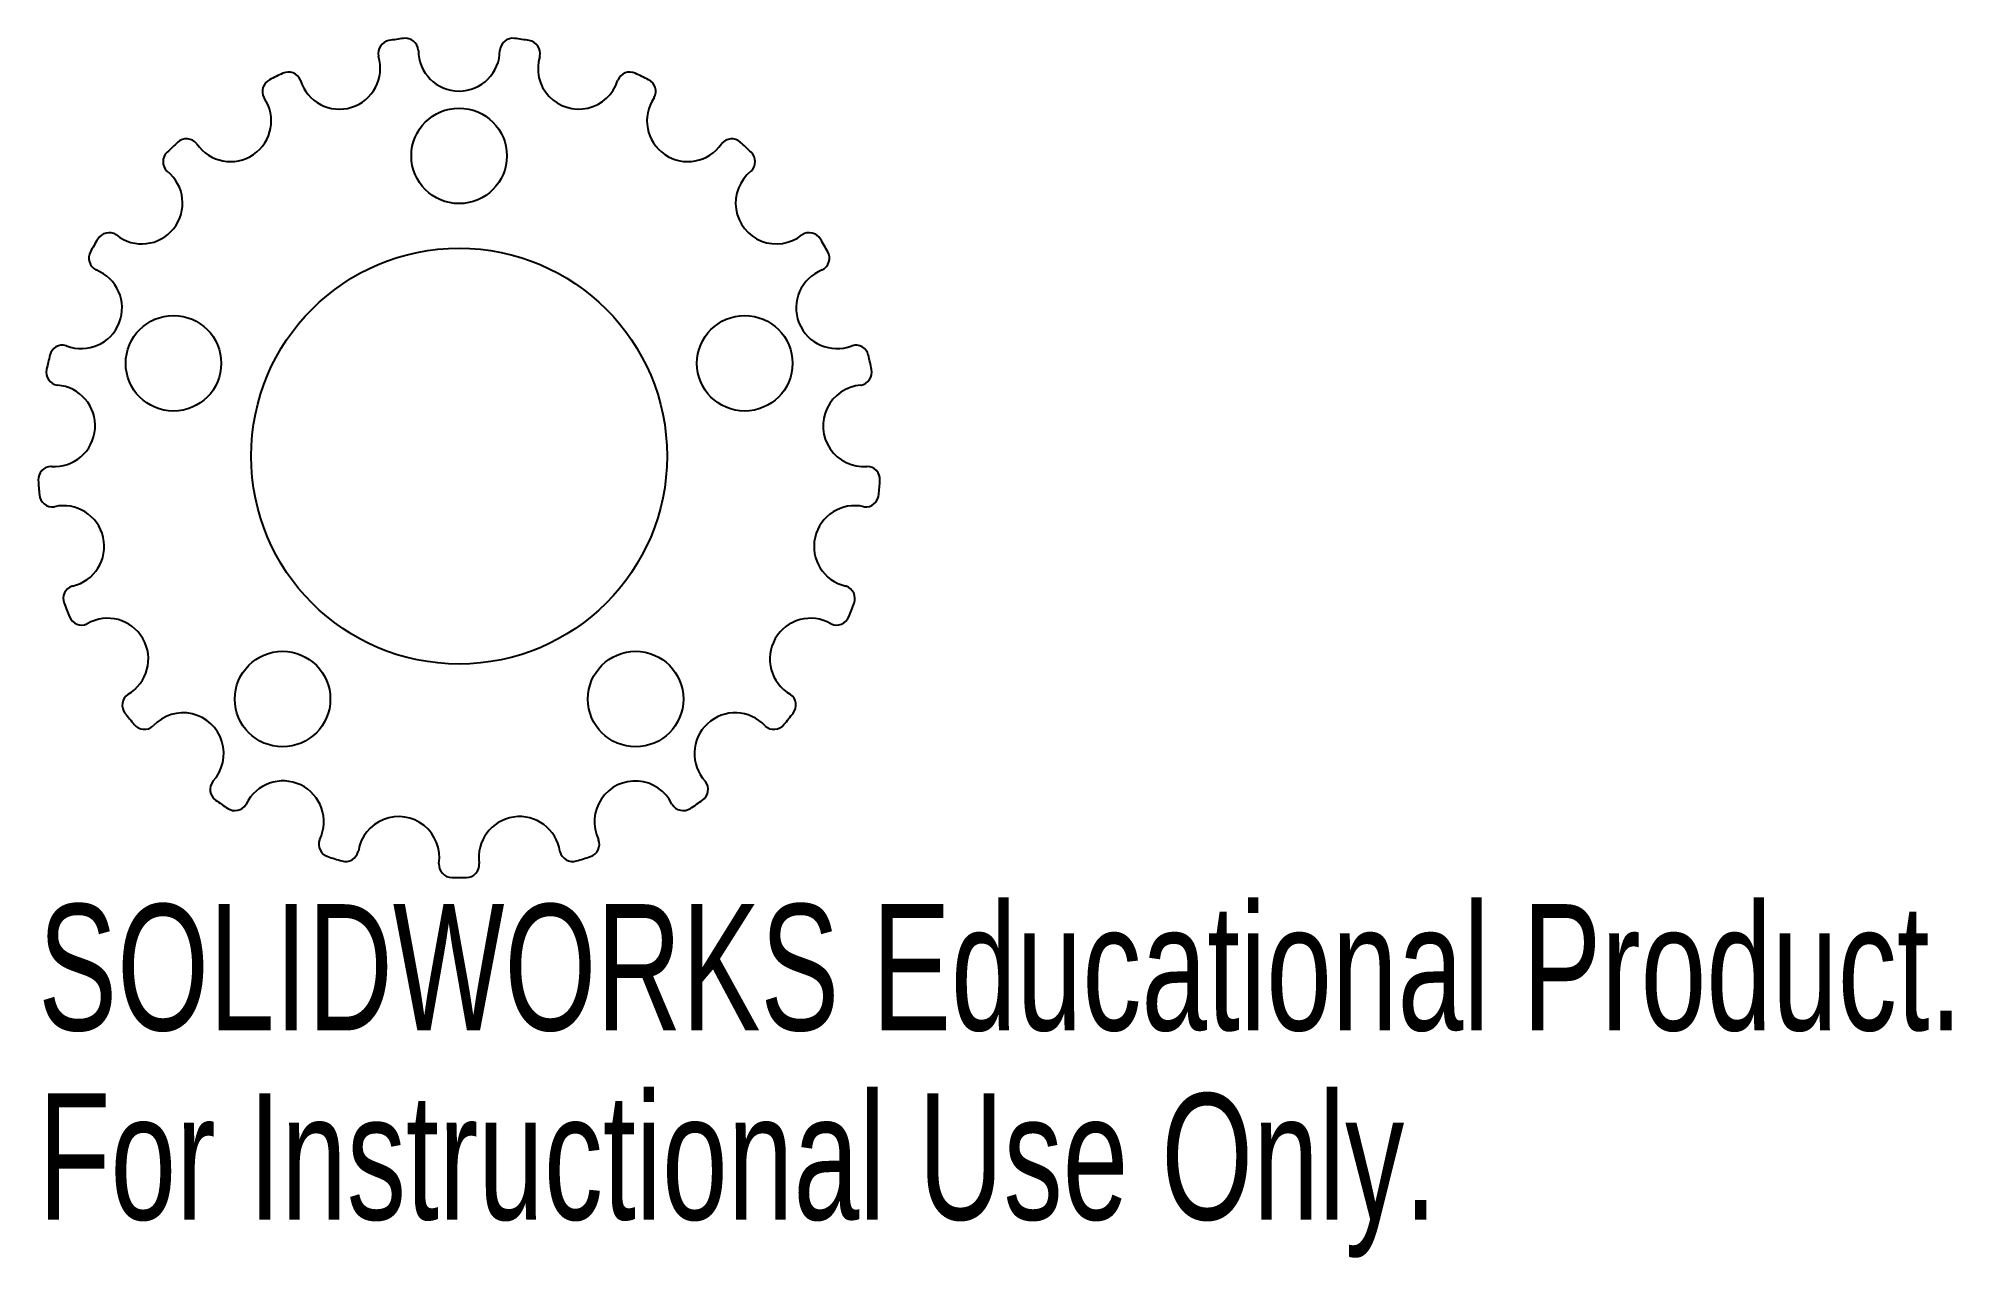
# Model space of a CAD drawing. Header units: millimetres. Extents: x -16.1 to 57.2, y -30.7 to 16.
import ezdxf

# ---------------------------------------------------------------- set-up
doc = ezdxf.new("R2010")
doc.units = ezdxf.units.MM
doc.styles.add('SLDTEXTSTYLE0', font='TXT', dxfattribs={"width": 0.7})

msp = doc.modelspace()

# ---------------------------------------------------------------- linework, layer by layer
at = {"color": 7, "linetype": 'Continuous', "lineweight": 25}
for p, q in [((-1.56, 15.54), (-1.561, 15.554)), ((1.561, 15.554), (1.56, 15.54)), ((-3.092, 15.323), (-3.09, 15.309)), ((3.09, 15.309), (3.092, 15.323)), ((-6.071, 14.39), (-6.077, 14.402)), ((6.077, 14.402), (6.071, 14.39)), ((-7.472, 13.731), (-7.465, 13.718)), ((7.465, 13.718), (7.472, 13.731)), ((-10.043, 11.961), (-10.052, 11.971)), ((10.052, 11.971), (10.043, 11.961)), ((-11.187, 10.918), (-11.177, 10.909)), ((11.177, 10.909), (11.187, 10.918)), ((-13.122, 8.469), (-13.134, 8.477)), ((13.134, 8.477), (13.122, 8.469)), ((-13.908, 7.136), (-13.896, 7.129)), ((13.896, 7.129), (13.908, 7.136)), ((-15.035, 4.225), (-15.049, 4.229)), ((15.049, 4.229), (15.035, 4.225)), ((-15.393, 2.719), (-15.38, 2.717)), ((15.38, 2.717), (15.393, 2.719)), ((-15.613, -0.394), (-15.627, -0.395)), ((15.627, -0.395), (15.613, -0.394)), ((-15.511, -1.939), (-15.497, -1.937)), ((15.497, -1.937), (15.511, -1.939)), ((-14.803, -4.979), (-14.816, -4.983)), ((14.816, -4.983), (14.803, -4.979)), ((-14.251, -6.425), (-14.238, -6.419)), ((14.238, -6.419), (14.251, -6.425)), ((-12.678, -9.121), (-12.689, -9.129)), ((12.689, -9.129), (12.678, -9.121)), ((-11.724, -10.34), (-11.713, -10.33)), ((11.713, -10.33), (11.724, -10.34)), ((-9.426, -12.453), (-9.435, -12.464)), ((9.435, -12.464), (9.426, -12.453)), ((-8.155, -13.336), (-8.148, -13.324)), ((8.148, -13.324), (8.155, -13.336)), ((-5.337, -14.678), (-5.342, -14.691)), ((-3.862, -15.147), (-3.859, -15.134)), ((3.859, -15.134), (3.862, -15.147)), ((5.342, -14.691), (5.337, -14.678)), ((-0.774, -15.599), (-0.774, -15.613)), ((0.774, -15.613), (0.774, -15.599))]:
    msp.add_line(p, q, dxfattribs=at)
for centre, radius in [((0, 11.5), 1.829), ((0, 0), 7.963), ((-10.937, 3.554), 1.829), ((10.937, 3.554), 1.829), ((-6.76, -9.304), 1.829), ((6.76, -9.304), 1.829)]:
    msp.add_circle(centre, radius, dxfattribs=at)
for centre, radius, start, end in [((-2.602, 15.422), 0.5, 99.57823, 191.41028), ((0, 0), 16.14, 97.56463, 99.57823), ((-2.059, 15.504), 0.5, 5.73258, 97.56463), ((0, 15.54), 1.56, 180, 0), ((2.059, 15.504), 0.5, 82.43537, 174.26742), ((0, 0), 16.14, 80.42177, 82.43537), ((2.602, 15.422), 0.5, 348.58972, 80.42177), ((0, 0), 16.14, 114.70748, 116.72109), ((-6.537, 14.208), 0.5, 22.87544, 114.70748), ((-4.58, 14.849), 1.56, 197.14286, 17.14286), ((4.58, 14.849), 1.56, 162.85714, 342.85714), ((6.537, 14.208), 0.5, 65.29252, 157.12456), ((0, 0), 16.14, 63.27891, 65.29252), ((-7.032, 13.97), 0.5, 116.72109, 208.55313), ((7.032, 13.97), 0.5, 331.44687, 63.27891), ((-8.754, 12.84), 1.56, 214.28571, 34.28571), ((8.754, 12.84), 1.56, 145.71429, 325.71429), ((0, 0), 16.14, 131.85034, 133.86395), ((-10.435, 11.65), 0.5, 40.01829, 131.85034), ((10.435, 11.65), 0.5, 48.14966, 139.98171), ((0, 0), 16.14, 46.13605, 48.14966), ((-10.838, 11.276), 0.5, 133.86395, 225.69599), ((10.838, 11.276), 0.5, 314.30401, 46.13605), ((-12.149, 9.689), 1.56, 231.42857, 51.42857), ((12.149, 9.689), 1.56, 128.57143, 308.57143), ((0, 0), 16.14, 148.9932, 151.0068), ((-13.405, 8.057), 0.5, 57.16115, 148.9932), ((13.405, 8.057), 0.5, 31.0068, 122.83885), ((0, 0), 16.14, 28.9932, 31.0068), ((-13.68, 7.581), 0.5, 151.0068, 242.83885), ((13.68, 7.581), 0.5, 297.16115, 28.9932), ((-14.466, 5.677), 1.56, 248.57143, 68.57143), ((14.466, 5.677), 1.56, 111.42857, 291.42857), ((0, 0), 16.14, 166.13605, 168.14966), ((-15.184, 3.748), 0.5, 74.30401, 166.13605), ((15.184, 3.748), 0.5, 13.86395, 105.69599), ((0, 0), 16.14, 11.85034, 13.86395), ((-15.306, 3.212), 0.5, 168.14966, 259.98171), ((15.306, 3.212), 0.5, 280.01829, 11.85034), ((-15.496, 1.161), 1.56, 265.71429, 85.71429), ((15.496, 1.161), 1.56, 94.28571, 274.28571), ((-15.614, -0.895), 0.5, 91.44687, 183.27891), ((15.614, -0.895), 0.5, 356.72109, 88.55313), ((0, 0), 16.14, 183.27891, 185.29252), ((0, 0), 16.14, 354.70748, 356.72109), ((-15.573, -1.443), 0.5, 185.29252, 277.12456), ((-15.15, -3.458), 1.56, 282.85714, 102.85714), ((15.15, -3.458), 1.56, 77.14286, 257.14286), ((15.573, -1.443), 0.5, 262.87544, 354.70748), ((-14.657, -5.457), 0.5, 108.58972, 200.42177), ((14.657, -5.457), 0.5, 339.57823, 71.41028), ((0, 0), 16.14, 200.42177, 202.43537), ((0, 0), 16.14, 337.56463, 339.57823), ((-14.456, -5.969), 0.5, 202.43537, 294.26742), ((-13.458, -7.77), 1.56, 300, 120), ((13.458, -7.77), 1.56, 60, 240), ((14.456, -5.969), 0.5, 245.73258, 337.56463), ((-12.397, -9.535), 0.5, 125.73258, 217.56463), ((12.397, -9.535), 0.5, 322.43537, 54.26742), ((0, 0), 16.14, 217.56463, 219.57823), ((-10.57, -11.391), 1.56, 317.14286, 137.14286), ((10.57, -11.391), 1.56, 42.85714, 222.85714), ((0, 0), 16.14, 320.42177, 322.43537), ((-12.054, -9.965), 0.5, 219.57823, 311.41028), ((12.054, -9.965), 0.5, 228.58972, 320.42177), ((-6.742, -14.001), 1.56, 334.28571, 154.28571), ((6.742, -14.001), 1.56, 25.71429, 205.71429), ((-9.036, -12.765), 0.5, 142.87544, 234.70748), ((0, 0), 16.14, 234.70748, 236.72109), ((0, 0), 16.14, 303.27891, 305.29252), ((9.036, -12.765), 0.5, 305.29252, 37.12456), ((-8.582, -13.075), 0.5, 236.72109, 328.55313), ((-2.316, -15.366), 1.56, 351.42857, 171.42857), ((2.316, -15.366), 1.56, 8.57143, 188.57143), ((8.582, -13.075), 0.5, 211.44687, 303.27891), ((-4.872, -14.862), 0.5, 160.01829, 251.85034), ((0, 0), 16.14, 251.85034, 253.86395), ((-4.347, -15.024), 0.5, 253.86395, 345.69599), ((4.347, -15.024), 0.5, 194.30401, 286.13605), ((0, 0), 16.14, 286.13605, 288.14966), ((4.872, -14.862), 0.5, 288.14966, 19.98171), ((-0.275, -15.637), 0.5, 177.16115, 268.9932), ((0.275, -15.637), 0.5, 271.0068, 2.83885), ((0, 0), 16.14, 268.9932, 271.0068)]:
    msp.add_arc(centre, radius, start, end, dxfattribs=at)

# ---------------------------------------------------------------- texts
at = {"color": 7, "linetype": 'Continuous', "char_height": 4.83362, "attachment_point": 1, "style": 'SLDTEXTSTYLE0'}
for s, insert in [('SOLIDWORKS Educational Product.', (-16.114, -17.159)), ('For Instructional Use Only.', (-16.114, -24.41))]:
    msp.add_mtext(s, dxfattribs=dict(at, insert=insert))

doc.saveas('drawing.dxf')
